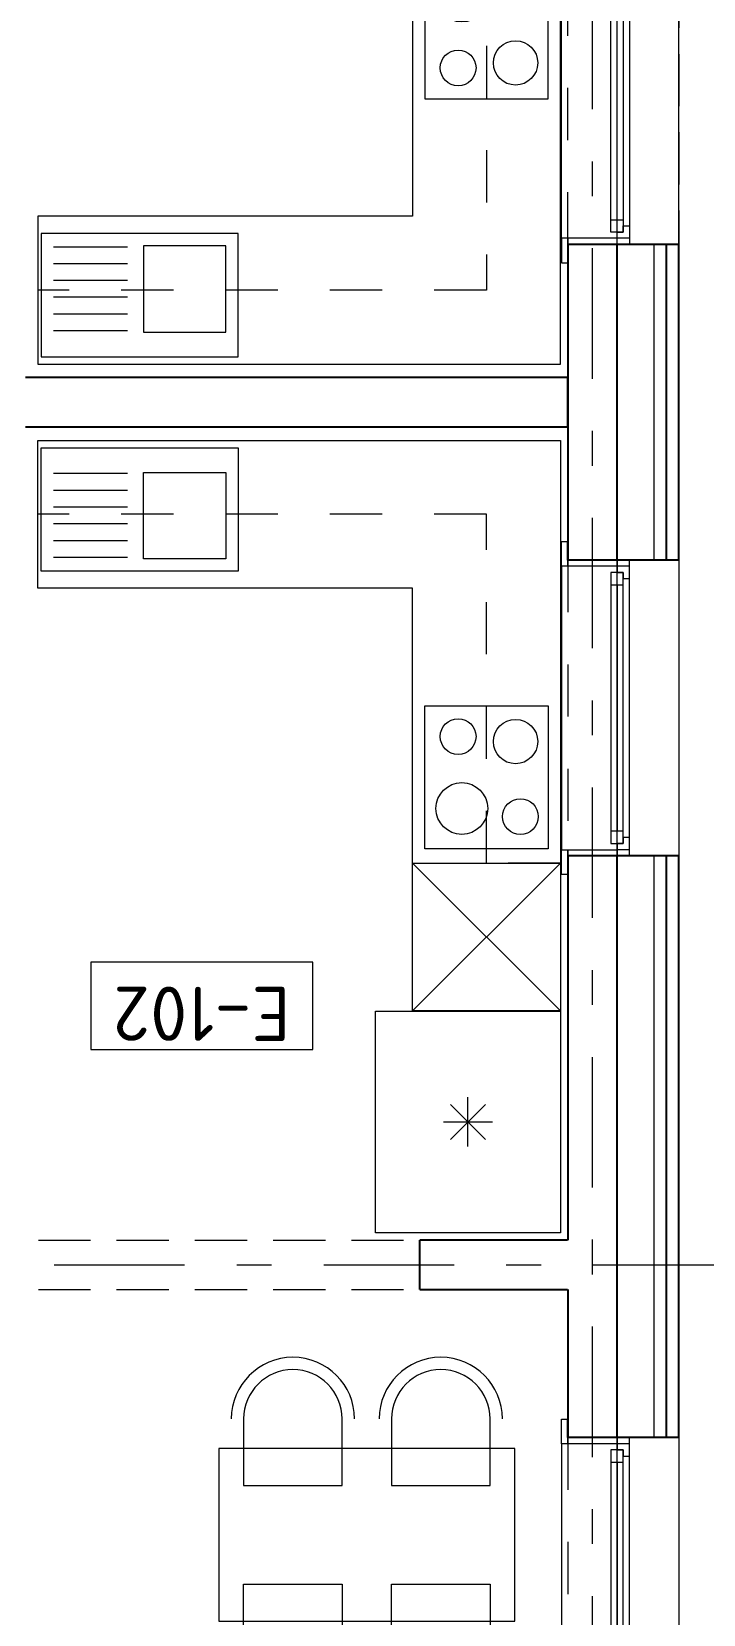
# Model space of a CAD drawing. Header units: millimetres. Extents: x 18162 to 3540582, y 72188 to 247925.
# Drawn here: x 684736 to 687461, y 82728 to 89149 of the extents above; entities that cross this region are included whole.
import ezdxf
from ezdxf.enums import TextEntityAlignment as Align

# ---------------------------------------------------------------- set-up
doc = ezdxf.new("R2010")
doc.units = ezdxf.units.MM
doc.header["$MEASUREMENT"] = 0
doc.set_wipeout_variables(frame=1)
for name, pattern in [('Dashed', [423.333333, 211.666667, -211.666667]), ('Double Dashed', [1093.611073, 529.166651, -211.666656, 141.111112, -211.666656]), ('Hidden Line', [317.5, 211.666667, -105.833333]), ('Wipeout_Contour', [1000, 0, -1000])]:
    doc.linetypes.add(name, pattern=pattern)
for name, color, linetype in [('Archicad Doors', 7, 'Continuous'), ('Archicad Windows', 7, 'Continuous'), ('Archicad Zone Stamps', 7, 'Continuous'), ('Interior - Equipment', 7, 'Continuous'), ('Interior - Furniture', 7, 'Continuous'), ('Model Unit - Zone A', 7, 'Continuous'), ('Structural - Bearing', 7, 'Continuous'), ('Structural - Grid', 7, 'Continuous')]:
    doc.layers.add(name, color=color, linetype=linetype)
doc.styles.add('GENERATED_STYLE_2', font='')
doc.styles.add('GENERATED_STYLE_3', font='', dxfattribs={"width": 0.8})
doc.styles.get('GENERATED_STYLE_2').set_extended_font_data('ISOCPEUR MON')
doc.styles.get('GENERATED_STYLE_3').set_extended_font_data('ISOCPEUR MON')

# ---------------------------------------------------------------- blocks, each defined once
blk = doc.blocks.new('Rectangular Door Opening 27[72]_3', base_point=(636137.8, 0))
at = {"layer": 'Archicad Doors', "color": 7, "linetype": 'Hidden Line', "lineweight": 13}
for p, q in [((683811.3, 84245.7), (686311.3, 84245.7)), ((683811.3, 84045.7), (683811.3, 84245.7)), ((686311.3, 84045.7), (686311.3, 84245.7)), ((683811.3, 84045.7), (686311.3, 84045.7))]:
    blk.add_line(p, q, dxfattribs=at)
blk = doc.blocks.new('Гал тогооо_E-102_60_3', base_point=(685426.5, 85197))
at = {"layer": 'Archicad Zone Stamps', "color": 7, "linetype": 'Continuous', "lineweight": 5}
for p, q in [((685876.5, 85374.4), (684976.5, 85374.4)), ((684976.5, 85374.4), (684976.5, 85019.5)), ((685876.5, 85019.5), (685876.5, 85374.4)), ((684976.5, 85019.5), (685876.5, 85019.5))]:
    blk.add_line(p, q, dxfattribs=at)
at = {"layer": 'Archicad Zone Stamps', "color": 7, "lineweight": 5, "style": 'GENERATED_STYLE_2'}
for tag, p in [('DUMMY_861', (685064.2, 85055)), ('ROOM_NUMBER', (685426.5, 85055))]:
    blk.add_attdef(tag, text='', height=220, rotation=180, dxfattribs=at).set_placement(p, align=Align.TOP_CENTER)
blk = doc.blocks.new('Window 27[55]_3', base_point=(636137.8, 0))
at = {"layer": 'Archicad Windows', "color": 7, "linetype": 'Continuous', "lineweight": 13}
for p, q in [((686886.3, 83420.7), (686886.3, 83520.7)), ((686886.3, 83520.7), (686911.3, 83520.7)), ((686911.3, 83520.7), (686911.3, 83420.7)), ((686911.3, 83445.7), (686911.3, 83520.7)), ((686911.3, 83445.7), (686911.3, 83520.7)), ((686886.3, 83420.7), (686886.3, 82270.7)), ((686911.3, 83420.7), (686886.3, 83420.7)), ((686911.3, 83420.7), (686911.3, 83445.7)), ((686911.3, 83445.7), (687111.3, 83445.7)), ((687111.3, 83445.7), (686911.3, 83445.7)), ((687111.3, 83445.7), (686911.3, 83445.7)), ((687111.3, 83420.7), (686911.3, 83420.7)), ((687111.3, 83445.7), (687111.3, 83420.7)), ((687111.3, 83445.7), (687111.3, 83420.7)), ((687161.3, 83445.7), (687111.3, 83445.7)), ((687161.3, 83445.7), (687111.3, 83445.7)), ((687111.3, 83420.7), (687111.3, 83395.7)), ((687161.3, 83420.7), (687111.3, 83420.7)), ((687161.3, 83420.7), (687161.3, 83445.7)), ((687261.3, 83445.7), (687161.3, 83445.7)), ((687161.3, 83370.7), (687161.3, 83420.7)), ((687311.3, 83445.7), (687261.3, 83445.7)), ((687361.3, 83445.7), (687311.3, 83445.7)), ((687361.3, 83445.7), (687361.3, 82245.7)), ((687086.3, 83395.7), (687086.3, 83345.7)), ((687136.3, 83395.7), (687086.3, 83395.7)), ((687086.3, 83345.7), (687086.3, 82345.7)), ((687086.3, 83345.7), (687136.3, 83345.7)), ((687086.3, 83345.7), (687086.3, 82345.7)), ((687111.3, 83395.7), (687136.3, 83395.7)), ((687111.3, 83345.7), (687111.3, 82345.7)), ((687136.3, 83395.7), (687136.3, 83370.7)), ((687136.3, 83345.7), (687136.3, 83395.7)), ((687136.3, 83370.7), (687161.3, 83370.7)), ((687136.3, 82345.7), (687136.3, 83345.7)), ((687161.3, 82320.7), (687161.3, 83370.7)), ((687136.3, 82345.7), (687086.3, 82345.7)), ((687086.3, 82345.7), (687086.3, 82295.7)), ((687136.3, 82295.7), (687136.3, 82345.7)), ((687161.3, 82320.7), (687136.3, 82320.7)), ((687136.3, 82320.7), (687136.3, 82295.7)), ((687161.3, 82270.7), (687161.3, 82320.7)), ((686886.3, 82170.7), (686886.3, 82270.7)), ((686886.3, 82270.7), (686911.3, 82270.7)), ((686911.3, 82245.7), (686911.3, 82270.7)), ((686911.3, 82270.7), (687111.3, 82270.7)), ((686911.3, 82270.7), (686911.3, 82170.7)), ((687086.3, 82295.7), (687136.3, 82295.7)), ((687136.3, 82295.7), (687111.3, 82295.7)), ((687111.3, 82295.7), (687111.3, 82270.7)), ((687111.3, 82270.7), (687111.3, 82245.7)), ((687111.3, 82270.7), (687111.3, 82245.7)), ((687161.3, 82270.7), (687111.3, 82270.7)), ((687161.3, 82245.7), (687161.3, 82270.7)), ((687111.3, 82245.7), (686911.3, 82245.7)), ((687111.3, 82245.7), (686911.3, 82245.7)), ((687111.3, 82245.7), (686911.3, 82245.7)), ((686911.3, 82245.7), (686911.3, 82170.7)), ((686911.3, 82245.7), (686911.3, 82170.7)), ((687161.3, 82245.7), (687111.3, 82245.7)), ((687161.3, 82245.7), (687111.3, 82245.7)), ((687261.3, 82245.7), (687161.3, 82245.7)), ((687311.3, 82245.7), (687261.3, 82245.7)), ((687361.3, 82245.7), (687311.3, 82245.7)), ((686911.3, 82170.7), (686886.3, 82170.7))]:
    blk.add_line(p, q, dxfattribs=at)
at = {"layer": 'Archicad Windows', "color": 7, "linetype": 'Dashed', "lineweight": 13}
blk.add_line((686911.3, 83445.7), (686911.3, 82245.7), dxfattribs=at)
blk = doc.blocks.new('Window 27[56]_3', base_point=(636137.8, 0))
at = {"layer": 'Archicad Windows', "color": 7, "linetype": 'Continuous', "lineweight": 13}
for p, q in [((686886.3, 86980.3), (686886.3, 87080.3)), ((686886.3, 87080.3), (686911.3, 87080.3)), ((686911.3, 87080.3), (686911.3, 86980.3)), ((686911.3, 87005.3), (686911.3, 87080.3)), ((686911.3, 87005.3), (686911.3, 87080.3)), ((686911.3, 86980.3), (686911.3, 87005.3)), ((686911.3, 87005.3), (687111.3, 87005.3)), ((687111.3, 87005.3), (686911.3, 87005.3)), ((687111.3, 87005.3), (686911.3, 87005.3)), ((687111.3, 87005.3), (687111.3, 86980.3)), ((687111.3, 87005.3), (687111.3, 86980.3)), ((687161.3, 87005.3), (687111.3, 87005.3)), ((687161.3, 87005.3), (687111.3, 87005.3)), ((687161.3, 86980.3), (687161.3, 87005.3)), ((687261.3, 87005.3), (687161.3, 87005.3)), ((687311.3, 87005.3), (687261.3, 87005.3)), ((687361.3, 87005.3), (687311.3, 87005.3)), ((687361.3, 87005.3), (687361.3, 85805.3)), ((686886.3, 86980.3), (686886.3, 85830.3)), ((686911.3, 86980.3), (686886.3, 86980.3)), ((687111.3, 86980.3), (686911.3, 86980.3)), ((687086.3, 86955.3), (687086.3, 86905.3)), ((687136.3, 86955.3), (687086.3, 86955.3)), ((687111.3, 86980.3), (687111.3, 86955.3)), ((687161.3, 86980.3), (687111.3, 86980.3)), ((687111.3, 86955.3), (687136.3, 86955.3)), ((687136.3, 86955.3), (687136.3, 86930.3)), ((687136.3, 86905.3), (687136.3, 86955.3)), ((687161.3, 86930.3), (687161.3, 86980.3)), ((687086.3, 86905.3), (687086.3, 85905.3)), ((687086.3, 86905.3), (687136.3, 86905.3)), ((687086.3, 86905.3), (687086.3, 85905.3)), ((687111.3, 86905.3), (687111.3, 85905.3)), ((687136.3, 86930.3), (687161.3, 86930.3)), ((687136.3, 85905.3), (687136.3, 86905.3)), ((687161.3, 85880.3), (687161.3, 86930.3)), ((687136.3, 85905.3), (687086.3, 85905.3)), ((687086.3, 85905.3), (687086.3, 85855.3)), ((687086.3, 85855.3), (687136.3, 85855.3)), ((687136.3, 85855.3), (687111.3, 85855.3)), ((687111.3, 85855.3), (687111.3, 85830.3)), ((687136.3, 85855.3), (687136.3, 85905.3)), ((687161.3, 85880.3), (687136.3, 85880.3)), ((687136.3, 85880.3), (687136.3, 85855.3)), ((687161.3, 85830.3), (687161.3, 85880.3)), ((686886.3, 85730.3), (686886.3, 85830.3)), ((686886.3, 85830.3), (686911.3, 85830.3)), ((686911.3, 85805.3), (686911.3, 85830.3)), ((686911.3, 85830.3), (687111.3, 85830.3)), ((686911.3, 85830.3), (686911.3, 85730.3)), ((687111.3, 85805.3), (686911.3, 85805.3)), ((687111.3, 85805.3), (686911.3, 85805.3)), ((687111.3, 85805.3), (686911.3, 85805.3)), ((686911.3, 85805.3), (686911.3, 85730.3)), ((686911.3, 85805.3), (686911.3, 85730.3)), ((687111.3, 85830.3), (687111.3, 85805.3)), ((687111.3, 85830.3), (687111.3, 85805.3)), ((687161.3, 85830.3), (687111.3, 85830.3)), ((687161.3, 85805.3), (687111.3, 85805.3)), ((687161.3, 85805.3), (687111.3, 85805.3)), ((687161.3, 85805.3), (687161.3, 85830.3)), ((687261.3, 85805.3), (687161.3, 85805.3)), ((687311.3, 85805.3), (687261.3, 85805.3)), ((687361.3, 85805.3), (687311.3, 85805.3)), ((686911.3, 85730.3), (686886.3, 85730.3))]:
    blk.add_line(p, q, dxfattribs=at)
at = {"layer": 'Archicad Windows', "color": 7, "linetype": 'Dashed', "lineweight": 13}
blk.add_line((686911.3, 87005.3), (686911.3, 85805.3), dxfattribs=at)
blk = doc.blocks.new('Window 27[57]_3', base_point=(636137.8, 0))
at = {"layer": 'Archicad Windows', "color": 7, "linetype": 'Continuous', "lineweight": 13}
for p, q in [((686911.3, 89561.1), (686886.3, 89561.1)), ((686886.3, 89561.1), (686886.3, 89461.1)), ((686911.3, 89461.1), (686911.3, 89561.1)), ((686911.3, 89486.1), (686911.3, 89561.1)), ((686911.3, 89486.1), (686911.3, 89561.1)), ((686886.3, 88311.1), (686886.3, 89461.1)), ((686886.3, 89461.1), (686911.3, 89461.1)), ((687111.3, 89486.1), (686911.3, 89486.1)), ((686911.3, 89486.1), (686911.3, 89461.1)), ((687111.3, 89486.1), (686911.3, 89486.1)), ((687111.3, 89486.1), (686911.3, 89486.1)), ((686911.3, 89461.1), (687111.3, 89461.1)), ((687111.3, 89461.1), (687111.3, 89486.1)), ((687111.3, 89461.1), (687111.3, 89486.1)), ((687161.3, 89486.1), (687111.3, 89486.1)), ((687161.3, 89486.1), (687111.3, 89486.1)), ((687111.3, 89436.1), (687111.3, 89461.1)), ((687161.3, 89461.1), (687111.3, 89461.1)), ((687161.3, 89486.1), (687161.3, 89461.1)), ((687261.3, 89486.1), (687161.3, 89486.1)), ((687161.3, 89461.1), (687161.3, 89411.1)), ((687311.3, 89486.1), (687261.3, 89486.1)), ((687361.3, 89486.1), (687311.3, 89486.1)), ((687361.3, 88286.1), (687361.3, 89486.1)), ((687086.3, 89386.1), (687086.3, 89436.1)), ((687086.3, 89436.1), (687136.3, 89436.1)), ((687086.3, 88386.1), (687086.3, 89386.1)), ((687136.3, 89386.1), (687086.3, 89386.1)), ((687086.3, 88386.1), (687086.3, 89386.1)), ((687136.3, 89436.1), (687111.3, 89436.1)), ((687111.3, 88386.1), (687111.3, 89386.1)), ((687136.3, 89411.1), (687136.3, 89436.1)), ((687136.3, 89436.1), (687136.3, 89386.1)), ((687161.3, 89411.1), (687136.3, 89411.1)), ((687136.3, 89386.1), (687136.3, 88386.1)), ((687161.3, 89411.1), (687161.3, 88361.1)), ((687086.3, 88336.1), (687086.3, 88386.1)), ((687086.3, 88386.1), (687136.3, 88386.1)), ((687136.3, 88386.1), (687136.3, 88336.1)), ((687136.3, 88336.1), (687136.3, 88361.1)), ((687136.3, 88361.1), (687161.3, 88361.1)), ((687161.3, 88361.1), (687161.3, 88311.1)), ((686886.3, 88311.1), (686886.3, 88211.1)), ((686911.3, 88311.1), (686886.3, 88311.1)), ((687111.3, 88311.1), (686911.3, 88311.1)), ((686911.3, 88311.1), (686911.3, 88286.1)), ((686911.3, 88211.1), (686911.3, 88311.1)), ((687136.3, 88336.1), (687086.3, 88336.1)), ((687111.3, 88311.1), (687111.3, 88336.1)), ((687111.3, 88336.1), (687136.3, 88336.1)), ((687111.3, 88286.1), (687111.3, 88311.1)), ((687111.3, 88286.1), (687111.3, 88311.1)), ((687161.3, 88311.1), (687111.3, 88311.1)), ((687161.3, 88311.1), (687161.3, 88286.1)), ((686911.3, 88286.1), (687111.3, 88286.1)), ((687111.3, 88286.1), (686911.3, 88286.1)), ((687111.3, 88286.1), (686911.3, 88286.1)), ((686911.3, 88286.1), (686911.3, 88211.1)), ((686911.3, 88286.1), (686911.3, 88211.1)), ((687161.3, 88286.1), (687111.3, 88286.1)), ((687161.3, 88286.1), (687111.3, 88286.1)), ((687261.3, 88286.1), (687161.3, 88286.1)), ((687311.3, 88286.1), (687261.3, 88286.1)), ((687361.3, 88286.1), (687311.3, 88286.1)), ((686886.3, 88211.1), (686911.3, 88211.1))]:
    blk.add_line(p, q, dxfattribs=at)
at = {"layer": 'Archicad Windows', "color": 7, "linetype": 'Dashed', "lineweight": 13}
blk.add_line((686911.3, 88286.1), (686911.3, 89486.1), dxfattribs=at)
blk = doc.blocks.new('Kitchen Layout 27[186]_3', base_point=(683881.6, 87800.4))
at = {"layer": 'Interior - Equipment', "color": 7, "linetype": 'Continuous', "lineweight": 5}
for p, q in [((686506.6, 90665.4), (686506.6, 90465.4)), ((686435.9, 90636.1), (686577.3, 90494.7)), ((686435.9, 90494.7), (686577.3, 90636.1)), ((686406.6, 90565.4), (686606.6, 90565.4)), ((686281.6, 90114.9), (686881.6, 89514.9)), ((686281.6, 89514.9), (686881.6, 90114.9)), ((685124.8, 88275.4), (684824.8, 88275.4)), ((685524.8, 88280.4), (685189.8, 88280.4)), ((685189.8, 88280.4), (685189.8, 87930.4)), ((685524.8, 87930.4), (685524.8, 88280.4)), ((685124.8, 88207.4), (684824.8, 88207.4)), ((685124.8, 88139.4), (684824.8, 88139.4)), ((685124.8, 88071.4), (684824.8, 88071.4)), ((685124.8, 88003.4), (684824.8, 88003.4)), ((685124.8, 87935.4), (684824.8, 87935.4)), ((685189.8, 87930.4), (685524.8, 87930.4))]:
    blk.add_line(p, q, dxfattribs=at)
at = {"layer": 'Interior - Equipment', "color": 7, "linetype": 'Dashed', "lineweight": 5}
for p, q in [((686881.6, 89514.9), (686581.6, 89514.9)), ((686581.6, 89514.9), (686581.6, 88100.4)), ((686881.6, 87800.4), (686881.6, 89514.9)), ((684761.6, 88100.4), (684761.6, 87800.4)), ((686581.6, 88100.4), (684761.6, 88100.4)), ((684761.6, 87800.4), (686881.6, 87800.4))]:
    blk.add_line(p, q, dxfattribs=at)
at = {"layer": 'Interior - Equipment', "color": 7, "linetype": 'Continuous', "lineweight": 5, "flags": 128}
for points in [[(686131.6, 91015.4), (686131.6, 90115.4), (686881.6, 90115.4), (686881.6, 91015.4)], [(684761.6, 87800.4), (686881.6, 87800.4), (686881.6, 90115.4), (686281.6, 90115.4), (686281.6, 88400.4), (684761.6, 88400.4)], [(686281.6, 90114.9), (686281.6, 89514.9), (686881.6, 89514.9), (686881.6, 90114.9)], [(686331.6, 89457.3), (686331.6, 88877.3), (686831.6, 88877.3), (686831.6, 89457.3)], [(685574.8, 88330.4), (684774.8, 88330.4), (684774.8, 87830.4), (685574.8, 87830.4)]]:
    blk.add_lwpolyline(points, close=True, dxfattribs=at)
at = {"layer": 'Interior - Equipment', "color": 7, "linetype": 'Continuous', "lineweight": 5}
for centre, radius in [((686481.6, 89293.7), 105), ((686719.1, 89326.8), 72.5), ((686466.6, 89002), 72.5), ((686699.6, 89022.3), 90)]:
    blk.add_circle(centre, radius, dxfattribs=at)
blk = doc.blocks.new('Kitchen Layout 27[196]_3', base_point=(683881.6, 87491))
at = {"layer": 'Interior - Equipment', "color": 7, "linetype": 'Dashed', "lineweight": 5}
for p, q in [((684761.6, 87191), (684761.6, 87491)), ((684761.6, 87491), (686881.6, 87491)), ((686881.6, 87491), (686881.6, 85776.4)), ((686581.6, 87191), (684761.6, 87191)), ((686581.6, 85776.4), (686581.6, 87191)), ((686881.6, 85776.4), (686581.6, 85776.4))]:
    blk.add_line(p, q, dxfattribs=at)
at = {"layer": 'Interior - Equipment', "color": 7, "linetype": 'Continuous', "lineweight": 5}
for p, q in [((685124.8, 87356), (684824.8, 87356)), ((685189.8, 87011), (685189.8, 87361)), ((685189.8, 87361), (685524.8, 87361)), ((685524.8, 87361), (685524.8, 87011)), ((685124.8, 87288), (684824.8, 87288)), ((685124.8, 87220), (684824.8, 87220)), ((685124.8, 87152), (684824.8, 87152)), ((685124.8, 87084), (684824.8, 87084)), ((685124.8, 87016), (684824.8, 87016)), ((685524.8, 87011), (685189.8, 87011)), ((686281.6, 85176.4), (686881.6, 85776.4)), ((686281.6, 85776.4), (686881.6, 85176.4)), ((686506.6, 84625.9), (686506.6, 84825.9)), ((686435.9, 84655.2), (686577.3, 84796.7)), ((686435.9, 84796.7), (686577.3, 84655.2)), ((686406.6, 84725.9), (686606.6, 84725.9))]:
    blk.add_line(p, q, dxfattribs=at)
at = {"layer": 'Interior - Equipment', "color": 7, "linetype": 'Continuous', "lineweight": 5, "flags": 128}
for points in [[(684761.6, 87491), (686881.6, 87491), (686881.6, 85175.9), (686281.6, 85175.9), (686281.6, 86891), (684761.6, 86891)], [(685574.8, 86961), (684774.8, 86961), (684774.8, 87461), (685574.8, 87461)], [(686331.6, 85834.1), (686331.6, 86414.1), (686831.6, 86414.1), (686831.6, 85834.1)], [(686281.6, 85176.4), (686281.6, 85776.4), (686881.6, 85776.4), (686881.6, 85176.4)], [(686131.6, 84275.9), (686131.6, 85175.9), (686881.6, 85175.9), (686881.6, 84275.9)]]:
    blk.add_lwpolyline(points, close=True, dxfattribs=at)
at = {"layer": 'Interior - Equipment', "color": 7, "linetype": 'Continuous', "lineweight": 5}
for centre, radius in [((686466.6, 86289.4), 72.5), ((686699.6, 86269.1), 90), ((686481.6, 85997.6), 105), ((686719.1, 85964.6), 72.5)]:
    blk.add_circle(centre, radius, dxfattribs=at)
blk = doc.blocks.new('Dining Table Rectangle 27[246]_3', base_point=(686096.3, 83051))
at = {"layer": 'Interior - Furniture', "color": 7, "linetype": 'Continuous', "lineweight": 5, "flags": 128}
for points in [[(685596.3, 83251), (685996.3, 83251), (685996.3, 83521, 1), (685596.3, 83521)], [(686196.3, 83251), (686596.3, 83251), (686596.3, 83521, 1), (686196.3, 83521)], [(685596.3, 82851), (685996.3, 82851), (685996.3, 82581, -1), (685596.3, 82581)], [(686196.3, 82851), (686596.3, 82851), (686596.3, 82581, -1), (686196.3, 82581)]]:
    blk.add_lwpolyline(points, format="xyb", close=True, dxfattribs=at)
blk.add_lwpolyline([(685496.3, 82701), (686696.3, 82701), (686696.3, 83401), (685496.3, 83401)], close=True, dxfattribs=at)
at = {"layer": 'Interior - Furniture', "color": 7, "linetype": 'Continuous', "lineweight": 5}
for centre, start, end in [((685796.3, 83521), 0, 180), ((686396.3, 83521), 0, 180), ((685796.3, 82581), 180, 0), ((686396.3, 82581), 180, 0)]:
    blk.add_arc(centre, 250, start, end, dxfattribs=at)
blk = doc.blocks.new('Standard grid marker[327]_3', base_point=(687011.3, 72524.1))
at = {"layer": 'Structural - Grid', "color": 13, "linetype": 'Double Dashed', "lineweight": 13}
blk.add_line((687011.3, 73524.1), (687011.3, 100185.5), dxfattribs=at)
at = {"layer": 'Structural - Grid', "color": 13, "lineweight": 13, "style": 'GENERATED_STYLE_3'}
blk.add_attdef('AC_MarkerText_1', text='', height=250, rotation=180, dxfattribs=at).set_placement((687011.3, 101360.5), align=Align.TOP_CENTER)
blk = doc.blocks.new('Standard grid marker[329]_3', base_point=(654300.1, 84145.7))
at = {"layer": 'Structural - Grid', "color": 13, "linetype": 'Double Dashed', "lineweight": 13}
blk.add_line((655300.1, 84145.7), (689862.2, 84145.7), dxfattribs=at)
at = {"layer": 'Structural - Grid', "color": 13, "lineweight": 13, "style": 'GENERATED_STYLE_3'}
blk.add_attdef('AC_MarkerText_1', text='', height=250, rotation=180, dxfattribs=at).set_placement((691162.2, 84020.7), align=Align.TOP_CENTER)

msp = doc.modelspace()

# ---------------------------------------------------------------- block references
at = {"layer": 'Interior - Furniture', "color": 7, "linetype": 'Continuous', "lineweight": 5}
msp.add_blockref('Dining Table Rectangle 27[246]_3', (686096.3, 83051), dxfattribs=at)
at = {"layer": 'Model Unit - Zone A', "color": 7, "linetype": 'Continuous', "lineweight": 5}
msp.add_blockref('Гал тогооо_E-102_60_3', (685426.5, 85197), dxfattribs=at).add_auto_attribs({'ROOM_NUMBER': 'E-102'})

# ---------------------------------------------------------------- wipeouts: each hides what was drawn before it
at = {"color": 254, "linetype": 'Wipeout_Contour', "lineweight": 0, "ltscale": 2771608.628822612}
msp.add_wipeout([(687311.3, 87005.3), (687361.3, 87005.3), (687361.3, 88286.1), (687311.3, 88286.1)], dxfattribs=at).dxf.layer = 'Structural - Bearing'
at = {"color": 254, "linetype": 'Wipeout_Contour', "lineweight": 0, "ltscale": 2770109.23821756}
msp.add_wipeout([(687311.3, 85805.3), (687311.3, 83445.7), (687361.3, 83445.7), (687361.3, 85805.3)], dxfattribs=at).dxf.layer = 'Structural - Bearing'
at = {"color": 254, "linetype": 'Wipeout_Contour', "lineweight": 0, "ltscale": 2766992.953704706}
msp.add_wipeout([(686311.3, 84045.7), (686911.3, 84045.7), (686911.3, 84245.7), (686311.3, 84245.7)], dxfattribs=at).dxf.layer = 'Structural - Bearing'

# ---------------------------------------------------------------- next in the draw order: linework, layer by layer
at = {"layer": 'Structural - Bearing', "color": 7, "linetype": 'Continuous', "lineweight": 25}
msp.add_line((686311.3, 84045.7), (686311.3, 84245.7), dxfattribs=at)
at = {"layer": 'Structural - Bearing', "color": 7, "linetype": 'Hidden Line', "lineweight": 13, "flags": 128}
msp.add_lwpolyline([(687361.3, 96995.8), (687361.3, 78295)], dxfattribs=at)
at = {"layer": 'Structural - Bearing', "color": 7, "linetype": 'Continuous', "lineweight": 13, "flags": 128}
msp.add_lwpolyline([(656911.3, 96745.7), (656911.3, 78545.7), (687111.3, 78545.7), (687111.3, 96745.7), (673911.3, 96745.7), (673911.3, 92545.7), (671411.3, 92545.7), (671411.3, 96745.7)], close=True, dxfattribs=at)
at = {"layer": 'Structural - Bearing', "color": 7, "linetype": 'Continuous', "lineweight": 25, "flags": 128}
for points in [[(687361.3, 87005.3), (687361.3, 88286.1)], [(687361.3, 83445.7), (687361.3, 85805.3)], [(686911.3, 84245.7), (686311.3, 84245.7)], [(686311.3, 84045.7), (686911.3, 84045.7)]]:
    msp.add_lwpolyline(points, dxfattribs=at)

# ---------------------------------------------------------------- next in the draw order: block references
at = {"layer": 'Archicad Doors', "color": 7, "linetype": 'Hidden Line', "lineweight": 13}
msp.add_blockref('Rectangular Door Opening 27[72]_3', (636137.8, 0), dxfattribs=at)

# ---------------------------------------------------------------- next in the draw order: wipeouts: each hides what was drawn before it
at = {"color": 254, "linetype": 'Wipeout_Contour', "lineweight": 0, "ltscale": 2771410.235315675}
msp.add_wipeout([(687261.3, 88286.1), (687261.3, 87005.3), (687311.3, 87005.3), (687311.3, 88286.1)], dxfattribs=at).dxf.layer = 'Structural - Bearing'
at = {"color": 254, "linetype": 'Wipeout_Contour', "lineweight": 0, "ltscale": 2769910.737442808}
msp.add_wipeout([(687261.3, 85805.3), (687261.3, 83445.7), (687311.3, 83445.7), (687311.3, 85805.3)], dxfattribs=at).dxf.layer = 'Structural - Bearing'

# ---------------------------------------------------------------- next in the draw order: linework, layer by layer
at = {"layer": 'Structural - Bearing', "color": 7, "linetype": 'Continuous', "lineweight": 25}
for p, q in [((687311.3, 87005.3), (687311.3, 88286.1)), ((687361.3, 88286.1), (687311.3, 88286.1)), ((687361.3, 87005.3), (687311.3, 87005.3)), ((687311.3, 83445.7), (687311.3, 85805.3)), ((687361.3, 85805.3), (687311.3, 85805.3)), ((687361.3, 83445.7), (687311.3, 83445.7))]:
    msp.add_line(p, q, dxfattribs=at)

# ---------------------------------------------------------------- next in the draw order: wipeouts: each hides what was drawn before it
at = {"color": 254, "linetype": 'Wipeout_Contour', "lineweight": 0, "ltscale": 4156470.907995173}
msp.add_wipeout([(687161.3, 88286.1), (687111.3, 88286.1), (687111.3, 87005.3), (687161.3, 87005.3), (687261.3, 87005.3), (687261.3, 88286.1)], dxfattribs=at).dxf.layer = 'Structural - Bearing'
at = {"color": 254, "linetype": 'Wipeout_Contour', "lineweight": 0, "ltscale": 4154221.313138333}
msp.add_wipeout([(687111.3, 83445.7), (687161.3, 83445.7), (687261.3, 83445.7), (687261.3, 85805.3), (687161.3, 85805.3), (687111.3, 85805.3)], dxfattribs=at).dxf.layer = 'Structural - Bearing'

# ---------------------------------------------------------------- next in the draw order: linework, layer by layer
at = {"layer": 'Structural - Bearing', "color": 7, "linetype": 'Continuous', "lineweight": 25}
for p, q in [((687261.3, 88286.1), (687161.3, 88286.1)), ((687311.3, 88286.1), (687261.3, 88286.1)), ((687261.3, 87005.3), (687161.3, 87005.3)), ((687311.3, 87005.3), (687261.3, 87005.3)), ((687261.3, 85805.3), (687161.3, 85805.3)), ((687311.3, 85805.3), (687261.3, 85805.3)), ((687261.3, 83445.7), (687161.3, 83445.7)), ((687311.3, 83445.7), (687261.3, 83445.7))]:
    msp.add_line(p, q, dxfattribs=at)
at = {"layer": 'Structural - Bearing', "color": 7, "linetype": 'Continuous', "lineweight": 13}
for p, q in [((687261.3, 87005.3), (687261.3, 88286.1)), ((687261.3, 83445.7), (687261.3, 85805.3))]:
    msp.add_line(p, q, dxfattribs=at)

# ---------------------------------------------------------------- next in the draw order: wipeouts: each hides what was drawn before it
at = {"color": 254, "linetype": 'Wipeout_Contour', "lineweight": 0, "ltscale": 2770319.076578737}
msp.add_wipeout([(686911.3, 87005.3), (687111.3, 87005.3), (687111.3, 88286.1), (686911.3, 88286.1)], dxfattribs=at).dxf.layer = 'Structural - Bearing'
at = {"color": 254, "linetype": 'Wipeout_Contour', "lineweight": 0, "ltscale": 2768818.987779629}
msp.add_wipeout([(687111.3, 85805.3), (686911.3, 85805.3), (686911.3, 83445.7), (687111.3, 83445.7)], dxfattribs=at).dxf.layer = 'Structural - Bearing'

# ---------------------------------------------------------------- next in the draw order: linework, layer by layer
at = {"layer": 'Structural - Bearing', "color": 7, "linetype": 'Continuous', "lineweight": 25}
for p, q in [((686911.3, 88286.1), (686911.3, 88211.1)), ((687111.3, 88286.1), (686911.3, 88286.1)), ((687111.3, 87005.3), (687111.3, 88286.1)), ((687161.3, 88286.1), (687111.3, 88286.1)), ((686911.3, 87005.3), (686911.3, 87080.3)), ((687111.3, 87005.3), (686911.3, 87005.3)), ((687161.3, 87005.3), (687111.3, 87005.3)), ((686911.3, 85805.3), (686911.3, 85730.3)), ((687111.3, 85805.3), (686911.3, 85805.3)), ((687111.3, 83445.7), (687111.3, 85805.3)), ((687161.3, 85805.3), (687111.3, 85805.3)), ((686911.3, 83445.7), (686911.3, 83520.7)), ((687111.3, 83445.7), (686911.3, 83445.7)), ((687161.3, 83445.7), (687111.3, 83445.7))]:
    msp.add_line(p, q, dxfattribs=at)
at = {"layer": 'Structural - Bearing', "color": 7, "linetype": 'Continuous', "lineweight": 25, "flags": 128}
for points in [[(686911.3, 88286.1), (686911.3, 87005.3)], [(686911.3, 85805.3), (686911.3, 84245.7)], [(686911.3, 84045.7), (686911.3, 83445.7)]]:
    msp.add_lwpolyline(points, dxfattribs=at)

# ---------------------------------------------------------------- next in the draw order: block references
at = {"layer": 'Archicad Windows', "color": 7, "linetype": 'Continuous', "lineweight": 13}
for name in ['Window 27[57]_3', 'Window 27[56]_3', 'Window 27[55]_3']:
    msp.add_blockref(name, (636137.8, 0), dxfattribs=at)
at = {"layer": 'Interior - Equipment', "color": 7, "linetype": 'Continuous', "lineweight": 5}
for name, p in [('Kitchen Layout 27[186]_3', (683881.6, 87800.4)), ('Kitchen Layout 27[196]_3', (683881.6, 87491))]:
    msp.add_blockref(name, p, dxfattribs=at)
at = {"layer": 'Structural - Grid', "color": 13, "linetype": 'Continuous', "lineweight": 13}
msp.add_blockref('Standard grid marker[329]_3', (654300.1, 84145.7), dxfattribs=at)

# ---------------------------------------------------------------- next in the draw order: wipeouts: each hides what was drawn before it
at = {"color": 254, "linetype": 'Wipeout_Contour', "lineweight": 0, "ltscale": 2765556.652698999}
msp.add_wipeout([(686911.3, 87745.7), (684711.3, 87745.7), (684711.3, 87545.7), (686911.3, 87545.7)], dxfattribs=at).dxf.layer = 'Structural - Bearing'

# ---------------------------------------------------------------- next in the draw order: linework, layer by layer
at = {"layer": 'Structural - Bearing', "color": 7, "linetype": 'Continuous', "lineweight": 25, "flags": 128}
for points in [[(686911.3, 87745.7), (684711.3, 87745.7)], [(686911.3, 87545.7), (686911.3, 87745.7)], [(684711.3, 87545.7), (686911.3, 87545.7)]]:
    msp.add_lwpolyline(points, dxfattribs=at)

# ---------------------------------------------------------------- next in the draw order: block references
at = {"layer": 'Structural - Grid', "color": 13, "linetype": 'Continuous', "lineweight": 13}
msp.add_blockref('Standard grid marker[327]_3', (687011.3, 72524.1), dxfattribs=at)

doc.saveas('drawing.dxf')
